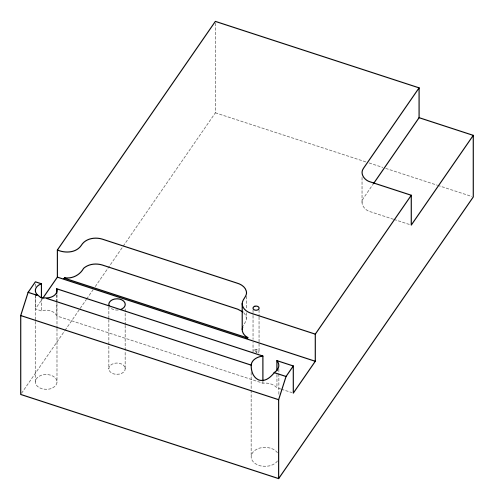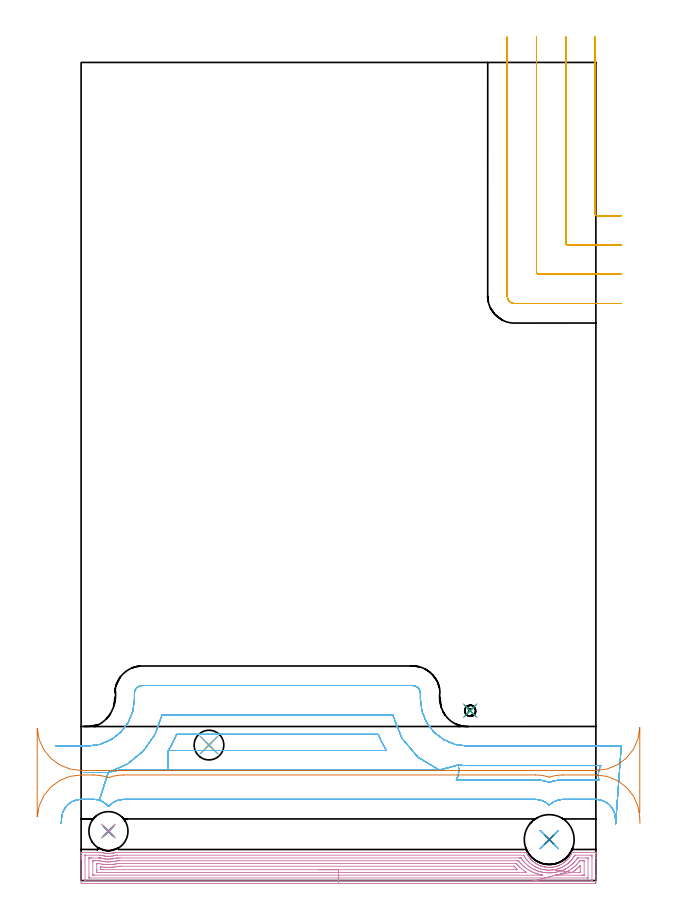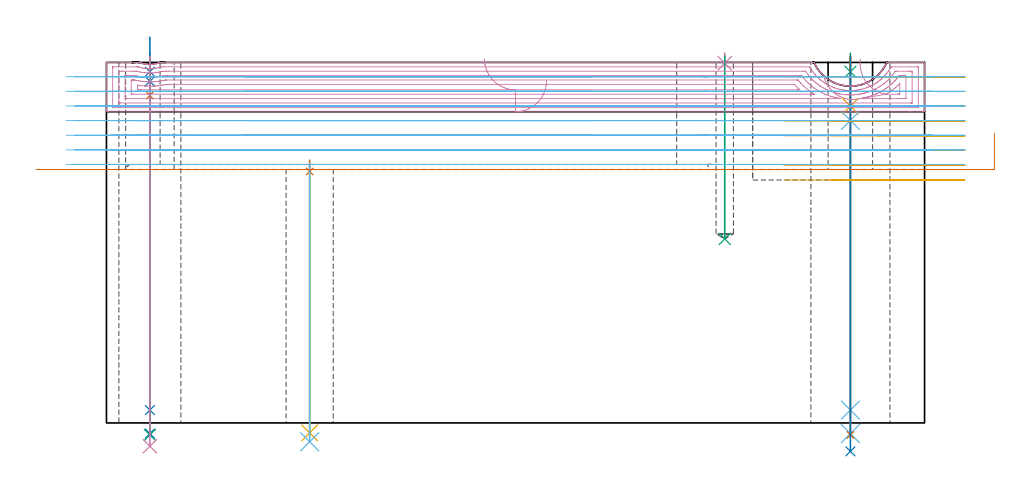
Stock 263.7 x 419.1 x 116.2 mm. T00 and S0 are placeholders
(PLAN: 19 operations, 14 tool changes, 51.5 min)
(1 SPOT_DRILL | STEP1HOLE | NXT0321_9005460120000 | 0.04 min | 3804 mm3)
(2 SPOT_DRILL_1 | STEP1HOLE_1 | NXT0321_9005460120000 | 0.05 min | 183 mm3)
(3 SPOT_DRILL_2 | STEP1HOLE_2 | NXT0321_9005460120000 | 0.05 min | 182 mm3)
(4 SPOT_DRILL_3 | STEP1POCKET | NXT0321_9005460120000 | 0.03 min | 1 mm3)
(5 DRILL_THROUGH_HOLE_INTO_CENTER | STEP1HOLE | NXT0301_065 | 0.36 min | 5669 mm3)
(6 DRILL_TO_ENLARGE_THROUGH_HOLE | STEP1HOLE | UGT0301_282 | 0.37 min | 11563 mm3)
(7 DRILL_BLIND_HOLE_INTO_CENTER | STEP1HOLE_1 | NXT0301_042 | 0.05 min | 299 mm3)
(8 GUN_DRILL_THROUGH_HOLE | STEP1HOLE_1 | UGT0307_005 | 0.6 min | 5834 mm3)
(9 DRILL_TO_ENLARGE_THROUGH_HOLE_1 | STEP1HOLE_1 | NXT0301_101 | 0.49 min | 9059 mm3)
(10 DRILL_TO_ENLARGE_THROUGH_HOLE_2 | STEP1HOLE_1 | UGT0301_007 | 0.5 min | 21077 mm3)
(11 DRILL_BLIND_HOLE_INTO_CENTER_1 | STEP1HOLE_2 | NXT0301_065 | 0.07 min | 762 mm3)
(12 GUN_DRILL_THROUGH_HOLE_1 | STEP1HOLE_2 | UGT0307_005 | 0.56 min | 5576 mm3)
(13 DRILL_TO_ENLARGE_THROUGH_HOLE_3 | STEP1HOLE_2 | NXT0301_101 | 0.49 min | 8857 mm3)
(14 DRILL_TO_ENLARGE_THROUGH_HOLE_4 | STEP1HOLE_2 | UGT0301_386 | 0.51 min | 43900 mm3)
(15 DRILL_BLIND_HOLE_INTO_CENTER_2 | STEP1POCKET | UGT0301_451 | 0.24 min | 1352 mm3)
(16 AREA_MILL | FG_CHAMFER_SURFACE | UGT0205_001 | 12.8 min | 32933 mm3)
(17 MILL_CORNER_NOTCH_RECTANGULAR | CORNER_NOTCH_RECTANGULAR | UGT0201_094 | Follow Part, ap 5, ae 75% | 10.5 min | 278775 mm3)
(18 MILL_OPEN_POCKET | POCKET_OPEN | UGT0201_094 | Follow Part, ap 5, ae 75% | 22.19 min | 572342 mm3)
(19 MILL_RECTANGULAR_SLOT | SLOT_RECTANGULAR | UGT0201_009 | Follow Part, ap 11.25, ae 75% | 1.62 min | 19605 mm3)
(TOOL NXT0321_9005460120000 | NC Spot Drill, 142deg, 12mm, Carbide, Uncoated | D12 PA142 FL30 Z2)
(TOOL NXT0301_065 | Carbide Drill 9.4mm [860.1-0940-075A1-MM 2214] | D9.4 PA140 FL98 Z2)
(TOOL UGT0301_282 | Twist Drill 15.2 mm | D15.2 PA118 FL120 Z2)
(TOOL NXT0301_042 | Carbide Drill 7.1mm [860.1-0710-057A1-MM 2214] | D7.1 PA140 FL85 Z2)
(TOOL UGT0307_005 | Gun Drill 8.3 mm | D8.3 PA130 FL24 Z1)
(TOOL NXT0301_101 | Carbide Drill 13mm [860.1-1300-104A1-MM 2214] | D13 PA140 FL123 Z2)
(TOOL UGT0301_007 | Twist Drill 20 mm | D20 PA118 FL140 Z2)
(TOOL UGT0301_386 | Twist Drill 25.5 mm | D25.5 PA118 FL165 Z2)
(TOOL UGT0301_451 | Carbide Drill 5.6 mm | D5.6 PA118 FL57 Z2)
(TOOL UGT0205_001 | Chamfer Mill 20 x 3 x 45 deg. | D20 FL50 Z2)
(TOOL UGT0201_094 | End mill 20 mm | D20 FL38 Z4)
(TOOL UGT0201_009 | End Mill 45 mm | D45 FL63 Z6)
(OP 1 SPOT_DRILL)
G17 G21 G94 G90
T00 M6
G54
G17 G0 G90 X65.5 Y69.4 S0 M3
G43 Z126.2 H0
G94 G81 G98 Z81.046 F250. R84.7
G80
M5
M2
(OP 2 SPOT_DRILL_1)
G17 G21 G94 G90
T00 M6
G54
G17 G0 G90 X14. Y25.3 S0 M3
G43 Z126.2 H0
G94 G81 G98 Z113.2 F250. R119.2
G80
M5
M2
(OP 3 SPOT_DRILL_2)
G17 G21 G94 G90
T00 M6
G54
G17 G0 G90 X239.8 Y21. S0 M3
G43 Z126.2 H0
G94 G81 G98 Z113.2 F250. R119.2
G80
M5
M2
(OP 4 SPOT_DRILL_3)
G17 G21 G94 G90
T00 M6
G54
G17 G0 G90 X199.3 Y87. S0 M3
G43 Z126.2 H0
G94 G81 G98 Z115.959 F250. R119.2
G80
M5
M2
(OP 5 DRILL_THROUGH_HOLE_INTO_CENTER)
G17 G21 G94 G90
T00 M6
G54
G17 G0 G90 X65.5 Y69.4 S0 M3
G43 Z126.2 H1
G94 G73 G98 Z-3.211 F250. Q8.491 R83.7
G80
M5
M2
(OP 6 DRILL_TO_ENLARGE_THROUGH_HOLE)
G17 G21 G94 G90
T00 M6
G54
G17 G0 G90 X65.5 Y69.4 S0 M3
G43 Z126.2 H0
G94 G73 G98 Z-6.067 F250. Q14.628 R83.7
G80
M5
M2
(OP 7 DRILL_BLIND_HOLE_INTO_CENTER)
G17 G21 G94 G90
T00 M6
G54
G17 G0 G90 X14. Y25.3 S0 M3
G43 Z126.2 H1
G94 G81 G98 Z105.55 F250. R118.2
G80
M5
M2
(OP 8 GUN_DRILL_THROUGH_HOLE)
G17 G21 G94 G90
T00 M6
G54
G17 G0 G90 X14. Y25.3 M8
G43 Z126.2 H0
Z124.338
S716 M3
G94 G1 Z110.115 F125. M26
G4 X.084
Z4.15 F250.
G4 X.084
Z-3.435 F125.
G4 X.084
M5
M9
G0 Z124.338
Z126.2
M2
(OP 9 DRILL_TO_ENLARGE_THROUGH_HOLE_1)
G17 G21 G94 G90
T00 M6
G54
G17 G0 G90 X14. Y25.3 S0 M3
G43 Z126.2 H1
G94 G73 G98 Z-3.866 F250. Q12.007 R118.2
G80
M5
M2
(OP 10 DRILL_TO_ENLARGE_THROUGH_HOLE_2)
G17 G21 G94 G90
T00 M6
G54
G17 G0 G90 X14. Y25.3 S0 M3
G43 Z126.2 H0
G94 G73 G98 Z-7.509 F250. Q17.673 R118.2
G80
M5
M2
(OP 11 DRILL_BLIND_HOLE_INTO_CENTER_1)
G17 G21 G94 G90
T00 M6
G54
G17 G0 G90 X239.8 Y21. S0 M3
G43 Z126.2 H1
G94 G81 G98 Z102.1 F250. R118.2
G80
M5
M2
(OP 12 GUN_DRILL_THROUGH_HOLE_1)
G17 G21 G94 G90
T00 M6
G54
G17 G0 G90 X239.8 Y21. M8
G43 Z126.2 H0
Z113.491
S716 M3
G94 G1 Z97.525 F125. M26
G4 X.084
Z4.15 F250.
G4 X.084
Z-3.435 F125.
G4 X.084
M5
M9
G0 Z113.491
Z126.2
M2
(OP 13 DRILL_TO_ENLARGE_THROUGH_HOLE_3)
G17 G21 G94 G90
T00 M6
G54
G17 G0 G90 X239.8 Y21. S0 M3
G43 Z126.2 H1
G94 G73 G98 Z-3.866 F250. Q12.007 R118.2
G80
M5
M2
(OP 14 DRILL_TO_ENLARGE_THROUGH_HOLE_4)
G17 G21 G94 G90
T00 M6
G54
G17 G0 G90 X239.8 Y21. S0 M3
G43 Z126.2 H0
G94 G73 G98 Z-9.161 F250. Q25.072 R118.2
G80
M5
M2
(OP 15 DRILL_BLIND_HOLE_INTO_CENTER_2)
G17 G21 G94 G90
T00 M6
G54
G17 G0 G90 X199.3 Y87. S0 M3
G43 Z126.2 H0
G94 G81 G98 Z59.3 F250. R118.2
G80
M5
M2
(OP 16 AREA_MILL)
G17 G21 G94 G90
T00 M6
G54
G17 G0 G90 X141.85 Y-1.5 S1061 M3
G43 Z126.2 H0
Z110.3
G94 G1 X141.812 Z109.428 F250.
X141.698 Z108.563
X141.509 Z107.712
X141.247 Z106.88
X140.913 Z106.074
X140.51 Z105.3
X140.042 Z104.564
X139.51 Z103.872
X138.921 Z103.229
X138.278 Z102.64
X137.586 Z102.108
X136.85 Z101.64
X136.076 Z101.237
X135.27 Z100.903
X134.438 Z100.641
X133.587 Z100.452
X132.722 Z100.338
X131.85 Z100.3
X0.61
X0.174 Y-1.496 Z100.302
X0.01 Y-1.492 Z100.306
X0. Y-1.324 Z100.473
Y10.697 Z112.492
Y11.3 Z113.094
Y11.858 Z113.655
Y12.181 Z113.977
Y12.74 Z114.536
Y13.063 Z114.858
Y13.71 Z115.509
Y14.066 Z115.865
X0.006 Y14.395 Z116.186
X0.008 Y14.398 Z116.188
X0.163 Y14.4 Z116.2
X10.469 Y14.397 Z116.196
X10.572 Y14.391 Z116.185
X10.623 Y14.384 Z116.178
X10.625
X11.047 Y14.257 Z116.054
X11.099 Y14.241 Z116.04
X11.106 Y14.239 Z116.038
X11.324 Y14.178 Z115.969
X11.407 Y14.152 Z115.945
X11.853 Y14.043 Z115.839
X12.021 Y14.009 Z115.806
X12.216 Y13.972 Z115.766
X12.3 Y13.954 Z115.751
X12.36 Y13.945 Z115.742
X12.566 Y13.913 Z115.712
X12.663 Y13.9 Z115.696
X12.745 Y13.887 Z115.684
X12.994 Y13.863 Z115.658
X13.109 Y13.852 Z115.645
X13.192 Y13.843 Z115.638
X13.805 Y13.803 Z115.602
X14.084 Y13.804
X14.307 Y13.811 Z115.603
X14.371 Y13.815 Z115.605
X14.531 Y13.821 Z115.614
X14.701 Y13.834 Z115.629
X14.895 Y13.85 Z115.644
X14.976 Y13.856 Z115.652
X15.341 Y13.9 Z115.697
X15.418 Y13.909 Z115.707
X15.423 Z115.708
X15.634 Y13.945 Z115.742
X15.788 Y13.972 Z115.766
X15.868 Y13.984 Z115.78
X15.979 Y14.008 Z115.805
X16.316 Y14.081 Z115.876
X16.68 Y14.177 Z115.97
X16.761 Y14.197 Z115.992
X16.903 Y14.238 Z116.038
X16.962 Y14.258 Z116.054
X17.199 Y14.331 Z116.125
X17.353 Y14.381 Z116.174
X17.42 Y14.396 Z116.188
X17.573 Y14.4 Z116.2
X227.378
X228.112 Y14.402 Z116.197
X228.114 Y14.4 Z116.195
X228.122 Y14.386 Z116.181
X228.204 Y14.204 Z116.003
X228.271 Y14.068 Z115.868
X228.333 Y13.945 Z115.741
X228.368 Y13.873 Z115.671
X228.477 Y13.652 Z115.452
X228.716 Y13.211 Z115.011
X228.972 Y12.776 Z114.574
X229.069 Y12.622 Z114.42
X229.096 Y12.579 Z114.377
X229.572 Y11.898 Z113.697
X229.69 Y11.74 Z113.539
X229.775 Y11.628 Z113.427
X229.988 Y11.363 Z113.162
X230.105 Y11.228 Z113.028
X230.285 Y11.021 Z112.82
X230.354 Y10.946 Z112.745
X230.437 Y10.859 Z112.654
X230.578 Y10.704 Z112.503
X230.881 Y10.394 Z112.192
X231.143 Y10.144 Z111.942
X231.247 Y10.051 Z111.85
X231.454 Y9.868 Z111.667
X231.773 Y9.6 Z111.399
X232.201 Y9.267 Z111.064
X232.237 Y9.242 Z111.038
X232.431 Y9.099 Z110.899
X232.665 Y8.938 Z110.736
X232.735 Y8.893 Z110.691
X233.104 Y8.658 Z110.456
X233.181 Y8.611 Z110.409
X233.548 Y8.389 Z110.188
X233.731 Y8.293 Z110.093
X234.001 Y8.152 Z109.949
X234.449 Y7.931 Z109.731
X234.894 Y7.739 Z109.535
X235.341 Y7.559 Z109.355
X235.413 Y7.533 Z109.327
X235.464 Y7.513 Z109.309
X235.563 Y7.479 Z109.277
X235.714 Y7.428 Z109.227
X235.848 Y7.383 Z109.181
X236.234 Y7.264 Z109.063
X236.679 Y7.144 Z108.944
X237.126 Y7.04 Z108.839
X237.199 Y7.026 Z108.824
X237.571 Y6.953 Z108.752
X237.984 Y6.887 Z108.686
X238.018 Y6.882 Z108.68
X238.092 Y6.874 Z108.67
X238.464 Y6.827 Z108.625
X238.91 Y6.786 Z108.586
X239.356 Y6.762 Z108.561
X239.802 Y6.753 Z108.552
X239.888 Y6.756 Z108.553
X240.248 Y6.762 Z108.562
X240.359 Y6.768 Z108.568
X240.694 Y6.788 Z108.584
X240.77 Y6.796 Z108.589
X240.863 Y6.804 Z108.598
X241.141 Y6.827 Z108.626
X241.586 Y6.882 Z108.682
X242.033 Y6.954 Z108.752
X242.479 Y7.044 Z108.837
X242.556 Y7.062 Z108.855
X242.635 Y7.079 Z108.875
X242.778 Y7.111 Z108.911
X242.926 Y7.146 Z108.945
X243.371 Y7.27 Z109.066
X244.029 Y7.479 Z109.276
X244.135 Y7.512 Z109.311
X244.212 Y7.54 Z109.339
X244.263 Y7.56 Z109.358
X244.341 Y7.591 Z109.389
X244.711 Y7.739 Z109.539
X244.788 Y7.773 Z109.573
X245.155 Y7.935 Z109.732
X245.604 Y8.153 Z109.953
X245.781 Y8.247 Z110.046
X246.052 Y8.39 Z110.188
X246.94 Y8.947 Z110.744
X247.396 Y9.267 Z111.065
X247.832 Y9.605 Z111.405
X247.934 Y9.694 Z111.494
X248.09 Y9.83 Z111.625
X248.21 Y9.932 Z111.731
X248.331 Y10.037 Z111.836
X248.431 Y10.124 Z111.92
X248.455 Y10.144 Z111.941
X248.508 Y10.194 Z111.993
X248.676 Y10.354 Z112.153
X248.724 Y10.4 Z112.197
X248.74 Y10.418 Z112.214
X248.805 Y10.485 Z112.284
X249.005 Y10.696 Z112.496
X249.311 Y11.021 Z112.82
X249.362 Y11.078 Z112.877
X249.554 Y11.3 Z113.096
X249.616 Y11.37 Z113.168
X250.023 Y11.898 Z113.697
X250.508 Y12.586 Z114.383
X250.628 Y12.775 Z114.575
X250.884 Y13.211 Z115.011
X250.959 Y13.35 Z115.15
X251.123 Y13.652 Z115.452
X251.4 Y14.213 Z116.013
X251.484 Y14.396 Z116.196
X251.488
X252.376 Y14.4 Z116.2
X263.536
X263.692 Y14.397 Z116.188
X263.694 Y14.395 Z116.186
X263.7 Y14.066 Z115.865
Y13.71 Z115.509
Y13.063 Z114.858
Y11.858 Z113.655
Y11.3 Z113.094
Y2.622 Z104.419
Y-1.045 Z100.753
X263.698 Y-1.326 Z100.471
X263.69 Y-1.492 Z100.306
X263.523 Y-1.499 Z100.299
X263.09 Y-1.5 Z100.3
X258.989
X131.85
Y-0.086 Z101.714
X2.09 Y-0.085 Z101.715
X2.039 Y-0.084 Z101.716
X2.016 Y-0.082 Z101.718
X2.011 Y-0.08 Z101.72
X2.009 Y-0.062 Z101.738
X2.001 Y0.329 Z102.129
Y12.571 Z114.371
X2.009 Y12.962 Z114.762
X2.011 Y12.98 Z114.78
X2.016 Y12.981 Z114.781
X2.04 Y12.984 Z114.784
X2.09 Y12.985 Z114.785
X2.192
X9.62 Y12.982 Z114.782
X10.025 Y12.977 Z114.777
X10.125 Y12.975 Z114.775
X10.23 Y12.957 Z114.757
X10.431 Y12.903 Z114.703
X10.652 Y12.845 Z114.645
X11.324 Y12.684 Z114.484
X11.803 Y12.59 Z114.39
X12.216 Y12.524 Z114.324
X12.378 Y12.501 Z114.301
X12.524 Y12.485 Z114.285
X13.109 Y12.433 Z114.233
X13.347 Y12.416 Z114.216
X13.663 Y12.399 Z114.199
X14.002 Y12.396 Z114.196
X14.66 Y12.413 Z114.213
X14.895 Y12.427 Z114.227
X15.024 Y12.436 Z114.236
X15.167 Y12.45 Z114.25
X15.788 Y12.525 Z114.325
X16.255 Y12.601 Z114.401
X16.68 Y12.686 Z114.486
X16.992 Y12.755 Z114.555
X17.573 Y12.905 Z114.705
X17.857 Y12.979 Z114.779
X18.544 Y12.986 Z114.786
X226.564
X226.636 Y12.984 Z114.784
X226.671 Y12.982 Z114.782
X226.683 Y12.98 Z114.78
X226.699 Y12.962 Z114.762
X226.748 Y12.887 Z114.687
X226.762 Y12.863 Z114.663
X226.85 Y12.703 Z114.503
X227.167 Y12.181 Z113.981
X227.378 Y11.853 Z113.653
X227.77 Y11.3 Z113.1
X228.271 Y10.651 Z112.451
X228.473 Y10.418 Z112.218
X229.164 Y9.665 Z111.465
X229.228 Y9.6 Z111.4
X229.295 Y9.536 Z111.336
X229.692 Y9.172 Z110.972
X230.057 Y8.853 Z110.653
X230.298 Y8.654 Z110.454
X230.95 Y8.158 Z109.958
X231.518 Y7.773 Z109.573
X231.842 Y7.568 Z109.368
X232.376 Y7.245 Z109.045
X232.735 Y7.055 Z108.855
X232.801 Y7.022 Z108.822
X233.07 Y6.891 Z108.691
X233.628 Y6.636 Z108.436
X234.086 Y6.439 Z108.239
X234.521 Y6.27 Z108.07
X234.633 Y6.231 Z108.031
X235.3 Y6.009 Z107.809
X235.413 Y5.975 Z107.775
X235.463 Y5.96 Z107.76
X236.306 Y5.749 Z107.549
X236.646 Y5.673 Z107.473
X237.199 Y5.569 Z107.369
X237.726 Y5.489 Z107.289
X238.092 Y5.443 Z107.243
X238.724 Y5.385 Z107.185
X238.985 Y5.371 Z107.171
X239.654 Y5.348 Z107.148
X239.877 Y5.347 Z107.147
X240.529 Y5.366 Z107.166
X240.77 Y5.379 Z107.179
X241.359 Y5.428 Z107.228
X241.663 Y5.463 Z107.263
X242.054 Y5.514 Z107.314
X242.556 Y5.596 Z107.396
X242.905 Y5.664 Z107.464
X243.449 Y5.785 Z107.585
X244.285 Y6.009 Z107.809
X244.341 Y6.026 Z107.826
X244.999 Y6.241 Z108.041
X245.099 Y6.276 Z108.076
X245.234 Y6.328 Z108.128
X245.637 Y6.493 Z108.293
X246.127 Y6.7 Z108.5
X246.259 Y6.76 Z108.56
X246.53 Y6.891 Z108.691
X247.02 Y7.144 Z108.944
X247.427 Y7.37 Z109.17
X247.912 Y7.666 Z109.466
X247.978 Y7.708 Z109.508
X248.079 Y7.773 Z109.573
X248.51 Y8.065 Z109.865
X248.805 Y8.271 Z110.071
X249.025 Y8.437 Z110.237
X249.301 Y8.654 Z110.454
X249.517 Y8.833 Z110.633
X249.698 Y8.987 Z110.787
X249.99 Y9.248 Z111.048
X250.298 Y9.536 Z111.336
X250.445 Y9.681 Z111.481
X250.591 Y9.831 Z111.631
X250.874 Y10.138 Z111.938
X251.127 Y10.418 Z112.218
X251.291 Y10.608 Z112.408
X251.484 Y10.841 Z112.641
X251.683 Y11.103 Z112.903
X251.829 Y11.3 Z113.1
X252.055 Y11.617 Z113.417
X252.376 Y12.077 Z113.877
X252.417 Y12.141 Z113.941
X252.442 Y12.181 Z113.981
X252.539 Y12.342 Z114.142
X252.774 Y12.74 Z114.54
X252.852 Y12.871 Z114.671
X252.927 Y12.979 Z114.779
X253.011 Y12.981 Z114.781
X253.19 Y12.985 Z114.785
X261.304
X261.384 Y12.984 Z114.784
X261.673 Y12.979 Z114.779
X261.69 Y12.885 Z114.685
X261.697 Y12.675 Z114.475
X261.699 Y12.181 Z113.981
X261.7 Y11.79 Z113.59
X261.699 Y0.329 Z102.129
X261.692 Y-0.062 Z101.738
X261.689 Y-0.08 Z101.72
X261.684 Y-0.082 Z101.718
X261.661 Y-0.084 Z101.716
X261.61 Y-0.085 Z101.715
X261.508 Y-0.086 Z101.714
X131.85
Y1.328 Z103.128
X4.456 Y1.329 Z103.129
X4.181 Y1.331 Z103.131
X4.044 Y1.334 Z103.134
X4.018 Y1.335 Z103.135
X4.01 Y1.363 Z103.163
X4.003 Y1.425 Z103.225
X4.001 Y1.6 Z103.4
X4. Y1.779 Z103.579
X4.001 Y11.3 Z113.1
X4.003 Y11.475 Z113.275
X4.01 Y11.537 Z113.337
X4.018 Y11.564 Z113.364
X4.045 Y11.565 Z113.365
X4.181 Y11.567 Z113.367
X4.801 Y11.57 Z113.37
X5.074
X8.645 Y11.568 Z113.368
X9.266
X9.538 Y11.566 Z113.366
X9.693 Y11.563 Z113.363
X9.769 Y11.56 Z113.36
X9.862 Y11.538 Z113.338
X10.297 Y11.431 Z113.231
X10.431 Y11.4 Z113.2
X10.872 Y11.3 Z113.1
X11.324 Y11.217 Z113.017
X12.025 Y11.111 Z112.911
X12.216 Y11.088 Z112.888
X12.454 Y11.065 Z112.865
X13.109 Y11.014 Z112.814
X13.683 Y10.985 Z112.785
X14.002 Y10.982 Z112.782
X14.317 Y10.989 Z112.789
X14.895 Y11.009 Z112.809
X15.168 Y11.029 Z112.829
X15.788 Y11.092 Z112.892
X15.976 Y11.114 Z112.914
X16.68 Y11.215 Z113.015
X16.753 Y11.228 Z113.028
X17.129 Y11.3 Z113.1
X17.493 Y11.379 Z113.179
X17.573 Y11.397 Z113.197
X18.209 Y11.553 Z113.353
X18.466 Y11.564 Z113.364
X19.085 Y11.57 Z113.37
X19.359 Y11.571 Z113.371
X19.976
X224.425
X224.7
X225.322 Y11.567 Z113.367
X225.344 Y11.565 Z113.365
X225.366 Y11.538 Z113.338
X225.415 Y11.475 Z113.275
X225.532 Y11.3 Z113.1
X225.593 Y11.21 Z113.01
X226.172 Y10.418 Z112.218
X226.486 Y10.012 Z111.812
X226.9 Y9.536 Z111.336
X227.378 Y9.02 Z110.82
X227.737 Y8.654 Z110.454
X228.271 Y8.167 Z109.967
X228.733 Y7.773 Z109.573
X229.164 Y7.437 Z109.237
X229.479 Y7.2 Z109.
X229.919 Y6.891 Z108.691
X230.057 Y6.798 Z108.598
X230.336 Y6.615 Z108.415
X230.95 Y6.252 Z108.052
X231.386 Y6.009 Z107.809
X231.842 Y5.776 Z107.576
X232.304 Y5.553 Z107.353
X232.735 Y5.366 Z107.166
X233.306 Y5.127 Z106.927
X233.628 Y5.005 Z106.805
X233.823 Y4.935 Z106.735
X234.521 Y4.714 Z106.514
X235.106 Y4.55 Z106.35
X235.413 Y4.472 Z106.272
X235.799 Y4.38 Z106.18
X236.279 Y4.272 Z106.072
X236.306 Y4.267 Z106.067
X236.419 Y4.246 Z106.046
X237.199 Y4.12 Z105.92
X237.348 Y4.099 Z105.899
X238.092 Y4.017 Z105.817
X238.347 Y3.994 Z105.794
X238.985 Y3.955 Z105.755
X239.29 Y3.944 Z105.744
X239.877 Y3.932 Z105.732
X240.187 Y3.94 Z105.74
X240.77 Y3.96 Z105.76
X241.042 Y3.978 Z105.778
X241.663 Y4.03 Z105.83
X241.859 Y4.052 Z105.852
X242.556 Y4.141 Z105.941
X242.648 Y4.155 Z105.955
X243.19 Y4.246 Z106.046
X243.406 Y4.288 Z106.088
X243.449 Y4.297 Z106.097
X244.129 Y4.456 Z106.256
X244.341 Y4.512 Z106.312
X244.827 Y4.648 Z106.448
X245.234 Y4.767 Z106.567
X245.51 Y4.855 Z106.655
X246.127 Y5.06 Z106.86
X246.177 Y5.078 Z106.878
X246.305 Y5.127 Z106.927
X246.807 Y5.338 Z107.138
X247.02 Y5.43 Z107.23
X247.422 Y5.612 Z107.412
X247.912 Y5.85 Z107.65
X248.019 Y5.904 Z107.704
X248.218 Y6.009 Z107.809
X248.805 Y6.344 Z108.144
X249.145 Y6.556 Z108.356
X249.677 Y6.891 Z108.691
X250.211 Y7.266 Z109.066
X250.591 Y7.55 Z109.35
X250.717 Y7.649 Z109.449
X250.869 Y7.773 Z109.573
X251.199 Y8.053 Z109.853
X251.484 Y8.299 Z110.099
X251.67 Y8.47 Z110.27
X251.863 Y8.654 Z110.454
X252.118 Y8.91 Z110.71
X252.376 Y9.175 Z110.975
X252.551 Y9.364 Z111.164
X252.706 Y9.536 Z111.336
X252.966 Y9.835 Z111.635
X253.269 Y10.202 Z112.002
X253.364 Y10.324 Z112.124
X253.434 Y10.418 Z112.218
X253.737 Y10.838 Z112.638
X254.066 Y11.3 Z113.1
X254.162 Y11.436 Z113.236
X254.248 Y11.552 Z113.352
X254.318 Y11.565 Z113.365
X254.471 Y11.567 Z113.367
X254.78 Y11.571 Z113.371
X258.626 Y11.572 Z113.372
X259.244 Y11.571 Z113.371
X259.519 Y11.57 Z113.37
X259.61 Y11.568 Z113.368
X259.675 Y11.565 Z113.365
X259.69 Y11.478 Z113.278
X259.695 Y11.3 Z113.1
X259.699 Y11.121 Z112.921
Y1.6 Z103.4
X259.697 Y1.425 Z103.225
X259.69 Y1.363 Z103.163
X259.683 Y1.335 Z103.135
X259.656 Y1.334 Z103.134
X259.519 Y1.331 Z103.131
X259.244 Y1.329 Z103.129
X131.85 Y1.328 Z103.128
Y2.743 Z104.543
X6.86
X6.595 Y2.744 Z104.544
X6.123 Y2.748 Z104.548
X6.016 Y2.75 Z104.55
X6.01 Y2.935 Z104.735
X6. Y3.331 Z105.131
X6.001 Y9.961 Z111.761
X6.003 Y10.067 Z111.867
X6.006 Y10.119 Z111.919
X6.009 Y10.142 Z111.942
X6.026 Y10.148 Z111.948
X6.237 Y10.151 Z111.951
X6.86 Y10.154 Z111.954
X7.126 Y10.155 Z111.955
X8.645 Y10.153 Z111.953
X9.266 Y10.149 Z111.949
X9.403 Y10.147 Z111.947
X9.538 Y10.117 Z111.917
X9.931 Y10.029 Z111.829
X10.431 Y9.924 Z111.724
X10.759 Y9.86 Z111.66
X11.324 Y9.771 Z111.571
X11.683 Y9.717 Z111.517
X12.08 Y9.671 Z111.471
X12.216 Y9.658 Z111.458
X12.33 Y9.649 Z111.449
X13.109 Y9.596 Z111.396
X13.54 Y9.574 Z111.374
X13.976 Y9.561 Z111.361
X14.002 Y9.562 Z111.362
X14.844 Y9.586 Z111.386
X14.895 Y9.589 Z111.389
X15.673 Y9.649 Z111.449
X15.788 Y9.661 Z111.461
X16.471 Y9.742 Z111.542
X16.68 Y9.772 Z111.572
X17.245 Y9.861 Z111.661
X17.573 Y9.925 Z111.725
X17.984 Y10.012 Z111.812
X18.466 Y10.118 Z111.918
X18.601 Y10.148 Z111.948
X18.736 Y10.151 Z111.951
X19.359 Y10.156 Z111.956
X19.623 Y10.157 Z111.957
X223.179
X223.807 Y10.153 Z111.953
X224.078 Y10.15 Z111.95
X224.132 Y10.103 Z111.903
X224.186 Y10.044 Z111.844
X224.57 Y9.536 Z111.336
X224.7 Y9.37 Z111.17
X225.326 Y8.654 Z110.454
X225.593 Y8.365 Z110.165
X226.173 Y7.773 Z109.573
X226.486 Y7.487 Z109.287
X227.169 Y6.891 Z108.691
X227.378 Y6.723 Z108.523
X228.141 Y6.138 Z107.938
X228.271 Y6.048 Z107.848
X228.33 Y6.009 Z107.809
X229.164 Y5.471 Z107.271
X229.736 Y5.127 Z106.927
X230.057 Y4.948 Z106.748
X230.455 Y4.734 Z106.534
X230.95 Y4.497 Z106.297
X231.49 Y4.246 Z106.046
X231.842 Y4.093 Z105.893
X232.11 Y3.982 Z105.782
X232.735 Y3.741 Z105.541
X233.512 Y3.478 Z105.278
X233.628 Y3.442 Z105.242
X233.89 Y3.364 Z105.164
X234.521 Y3.195 Z104.995
X234.754 Y3.134 Z104.934
X235.073 Y3.06 Z104.86
X235.413 Y2.985 Z104.785
X235.902 Y2.882 Z104.682
X236.005 Y2.863 Z104.663
X236.306 Y2.808 Z104.608
X236.373 Y2.794 Z104.594
X236.559 Y2.749 Z104.549
X236.41 Y2.745 Z104.545
X236.306 Y2.744 Z104.544
X236.042 Y2.743 Z104.543
X235.858
X131.85
Y4.157 Z105.957
X8.555
X8.375 Y4.159 Z105.959
X8.024 Y4.164 Z105.964
X8.01 Y4.246 Z106.046
X8.004 Y4.494 Z106.294
X8.001 Y5.127 Z106.927
X8. Y5.765 Z107.565
Y8.41 Z110.21
X8.001 Y8.654 Z110.454
X8.002 Y8.697 Z110.497
X8.006 Y8.719 Z110.519
X8.008 Y8.727 Z110.527
X8.037 Y8.733 Z110.533
X8.384 Y8.738 Z110.538
X8.558 Y8.74 Z110.54
X8.645
X8.732 Y8.739 Z110.539
X8.905 Y8.736 Z110.536
X9.02 Y8.733 Z110.533
X9.133 Y8.717 Z110.517
X9.567 Y8.626 Z110.426
X10.431 Y8.463 Z110.263
X11.034 Y8.369 Z110.169
X11.324 Y8.326 Z110.126
X11.697 Y8.286 Z110.086
X12.216 Y8.24 Z110.04
X12.672 Y8.204 Z110.004
X13.109 Y8.178 Z109.978
X13.611 Y8.158 Z109.958
X14.002 Y8.153 Z109.953
X14.498 Y8.164 Z109.964
X14.895 Y8.177 Z109.977
X15.35 Y8.205 Z110.005
X15.788 Y8.238 Z110.038
X16.172 Y8.275 Z110.075
X16.68 Y8.334 Z110.134
X16.967 Y8.371 Z110.171
X17.573 Y8.462 Z110.262
X17.739 Y8.49 Z110.29
X18.466 Y8.631 Z110.431
X18.486 Y8.635 Z110.435
X18.581 Y8.654 Z110.454
X19.001 Y8.736 Z110.536
X19.179 Y8.741 Z110.541
X19.269 Y8.742 Z110.542
X222.022 Y8.743 Z110.543
X222.826 Y8.741 Z110.541
X222.868 Y8.739 Z110.539
X222.887 Y8.736 Z110.536
X222.914 Y8.715 Z110.515
X222.969 Y8.654 Z110.454
X223.281 Y8.293 Z110.093
X223.742 Y7.773 Z109.573
X223.773 Y7.739 Z109.539
X223.807 Y7.702 Z109.502
X224.607 Y6.891 Z108.691
X224.7 Y6.802 Z108.602
X225.598 Y6.004 Z107.804
X226.486 Y5.326 Z107.126
X226.755 Y5.127 Z106.927
X227.378 Y4.713 Z106.513
X228.226 Y4.165 Z105.965
X228.2 Y4.162 Z105.962
X228.098 Y4.159 Z105.959
X227.738 Y4.157 Z105.957
X227.558
X131.85
Y5.571 Z107.371
X11.324 Y5.572 Z107.372
X10.872 Y5.574 Z107.374
X10.431 Y5.578 Z107.378
X10.01 Y5.59 Z107.39
X10.005 Y6.009 Z107.809
X10.001 Y6.434 Z108.234
Y6.891 Z108.691
X10.003 Y7.033 Z108.833
X10.006 Y7.056 Z108.856
X10.008 Y7.063 Z108.863
X10.032 Y7.062 Z108.862
X10.163 Y7.047 Z108.847
X10.291 Y7.03 Z108.83
X11.324 Y6.889 Z108.689
X12.216 Y6.813 Z108.613
X12.302 Y6.806 Z108.606
X13.109 Y6.759 Z108.559
X13.248 Y6.753 Z108.553
X14.002 Y6.739 Z108.539
X14.155
X14.895 Y6.758 Z108.558
X15.024 Y6.764 Z108.564
X15.788 Y6.811 Z108.611
X15.863 Y6.817 Z108.617
X16.657 Y6.891 Z108.691
X16.678 Y6.893 Z108.693
X17.466 Y6.997 Z108.797
X17.573 Y7.013 Z108.813
X18.234 Y7.12 Z108.92
X18.466 Y7.162 Z108.962
X18.987 Y7.258 Z109.058
X19.359 Y7.322 Z109.122
X19.811 Y7.326 Z109.126
X20.251 Y7.328 Z109.128
X20.701 Y7.329 Z109.129
X221.579 Y7.328 Z109.128
X221.689 Y7.327 Z109.127
X221.743 Y7.324 Z109.124
X221.766 Y7.322 Z109.122
X222.175 Y6.891 Z108.691
X222.914 Y6.13 Z107.93
X223.037 Y6.009 Z107.809
X223.173 Y5.878 Z107.678
X223.486 Y5.578 Z107.378
X223.354 Y5.575 Z107.375
X222.914 Y5.572 Z107.372
X222.465 Y5.571 Z107.371
X131.85
X130.978 Z107.409
X130.114 Z107.523
X129.262 Z107.712
X128.43 Z107.974
X127.624 Z108.308
X126.85 Z108.711
X126.114 Z109.18
X125.422 Z109.711
X124.779 Z110.3
X124.19 Z110.943
X123.659 Z111.635
X123.19 Z112.371
X122.787 Z113.145
X122.453 Z113.951
X122.191 Z114.783
X122.002 Z115.635
X121.888 Z116.5
X121.85 Z117.371
G0 Z126.2
X231.255 Y-0.402
Z111.727
G1 X231.501 Y-0.336 Z110.892
X231.817 Y-0.252 Z110.084
X232.199 Y-0.149 Z109.306
X232.646 Y-0.03 Z108.566
X233.153 Y0.106 Z107.87
X233.717 Y0.257 Z107.221
X234.333 Y0.422 Z106.627
X234.998 Y0.6 Z106.089
X235.704 Y0.789 Z105.614
X236.448 Y0.988 Z105.205
X237.224 Y1.196 Z104.864
X238.026 Y1.411 Z104.594
X238.847 Y1.63 Z104.398
X239.681 Y1.854 Z104.277
X240.523 Y2.079 Z104.231
X241.365 Y2.305 Z104.262
X242.201 Y2.529 Z104.368
X243.026 Y2.749 Z104.549
X243.113 Y2.773 Z104.573
X243.147 Y2.78 Z104.58
X243.392 Y2.825 Z104.625
X243.449 Y2.835 Z104.635
X243.898 Y2.921 Z104.721
X244.068 Y2.955 Z104.755
X244.341 Y3.015 Z104.815
X244.627 Y3.081 Z104.881
X244.877 Y3.143 Z104.943
X245.234 Y3.236 Z105.036
X245.336 Y3.264 Z105.064
X245.693 Y3.364 Z105.164
X246.026 Y3.464 Z105.264
X246.127 Y3.496 Z105.296
X246.693 Y3.687 Z105.487
X247.02 Y3.799 Z105.599
X247.751 Y4.086 Z105.886
X247.912 Y4.154 Z105.954
X247.977 Y4.181 Z105.981
X248.123 Y4.246 Z106.046
X248.586 Y4.462 Z106.262
X248.805 Y4.568 Z106.368
X249.179 Y4.758 Z106.558
X249.698 Y5.031 Z106.831
X249.761 Y5.066 Z106.866
X249.867 Y5.127 Z106.927
X250.591 Y5.574 Z107.374
X250.858 Y5.745 Z107.545
X251.258 Y6.009 Z107.809
X251.484 Y6.167 Z107.967
X251.903 Y6.477 Z108.277
X252.376 Y6.839 Z108.639
X252.406 Y6.862 Z108.662
X252.439 Y6.891 Z108.691
X252.88 Y7.275 Z109.075
X253.269 Y7.617 Z109.417
X253.351 Y7.692 Z109.492
X253.433 Y7.773 Z109.573
X253.792 Y8.138 Z109.938
X254.162 Y8.518 Z110.318
X254.228 Y8.589 Z110.389
X254.286 Y8.654 Z110.454
X254.641 Y9.063 Z110.863
X255.055 Y9.56 Z111.36
X255.428 Y10.05 Z111.85
X255.496 Y10.137 Z111.937
X255.519 Y10.151 Z111.951
X255.555 Y10.153 Z111.953
X255.633 Y10.155 Z111.955
X255.948 Y10.157 Z111.957
X256.211
X256.84
X257.105 Y10.156 Z111.956
X257.577 Y10.152 Z111.952
X257.684 Y10.15 Z111.95
X257.69 Y9.965 Z111.765
X257.7 Y9.569 Z111.369
X257.699 Y2.833 Z104.633
X257.697 Y2.78 Z104.58
X257.693 Y2.755 Z104.555
X257.689 Y2.75 Z104.55
X257.678 Y2.748 Z104.548
X257.468 Y2.744 Z104.544
X256.84 Y2.743 Z104.543
X256.211
X243.449
X243.184 Y2.744 Z104.544
X243.026 Y2.749 Z104.549
X251.381 Y4.172 Z105.972
X251.422 Y4.201 Z106.001
X251.484 Y4.243 Z106.043
X252.376 Y4.812 Z106.612
X252.567 Y4.939 Z106.739
X252.844 Y5.127 Z106.927
X253.09 Y5.304 Z107.104
X253.269 Y5.436 Z107.236
X253.594 Y5.689 Z107.489
X253.999 Y6.009 Z107.809
X254.088 Y6.082 Z107.882
X254.162 Y6.145 Z107.945
X254.56 Y6.498 Z108.298
X255.002 Y6.891 Z108.691
X255.029 Y6.916 Z108.716
X255.055 Y6.941 Z108.741
X255.472 Y7.361 Z109.161
X255.555 Y7.445 Z109.245
X255.676 Y7.565 Z109.365
X255.688 Y7.576 Z109.376
X255.691 Y7.554 Z109.354
X255.697 Y7.486 Z109.286
X255.699 Y7.412 Z109.212
X255.7 Y5.127 Z106.927
X255.698 Y4.492 Z106.292
X255.693 Y4.246 Z106.046
X255.69 Y4.173 Z105.973
X255.414 Y4.163 Z105.963
X255.235 Y4.158 Z105.958
X255.144 Y4.157 Z105.957
X255.055
X251.527 Y4.158 Z105.958
X251.484 Y4.159 Z105.959
X251.437 Y4.164 Z105.964
X251.381 Y4.172 Z105.972
X250.534 Y4.297 Z106.136
X249.704 Y4.42 Z106.374
X248.897 Y4.539 Z106.684
X248.12 Y4.654 Z107.064
X247.379 Y4.764 Z107.511
X246.679 Y4.867 Z108.021
X246.026 Y4.964 Z108.592
X245.425 Y5.053 Z109.217
X244.88 Y5.134 Z109.894
X244.395 Y5.205 Z110.615
X243.974 Y5.268 Z111.377
X243.621 Y5.32 Z112.173
X243.337 Y5.362 Z112.997
X243.126 Y5.393 Z113.843
X242.988 Y5.413 Z114.704
X242.925 Y5.423 Z115.574
X242.938 Y5.421 Z116.446
X243.025 Y5.408 Z117.314
G0 Z126.2
M5
M2
(OP 17 MILL_CORNER_NOTCH_RECTANGULAR)
G17 G21 G94 G90
T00 M6
G54
G17 G0 G90 X263.3 Y432.1 S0 M3
G43 Z126.32 H0
Z111.568
G94 G1 Y429.1 F250.
Y341.594 F500.
G3 X264.294 Y340.6 R1.
G1 X273.7
X276.7 F250.
G0 Z126.32
X248.3 Y432.1
Z111.568
G1 Y429.1
Y326.595 F500.
G3 X249.295 Y325.6 R1.
G1 X273.7
X276.7 F250.
G0 Z126.32
X233.3 Y432.1
Z111.568
G1 Y429.1
Y311.595 F500.
G3 X234.295 Y310.6 R1.
G1 X273.7
X276.7 F250.
G0 Z126.32
X218.3 Y432.1
Z111.568
G1 Y429.1
Y299.4 F500.
G3 X222.1 Y295.6 R3.8
G1 X273.7
X276.7 F250.
G0 Z126.32
X263.3 Y432.1
Z106.815
G1 Y429.1
Y341.594 F500.
G3 X264.294 Y340.6 R1.
G1 X273.7
X276.7 F250.
G0 Z126.32
X248.3 Y432.1
Z106.815
G1 Y429.1
Y326.595 F500.
G3 X249.295 Y325.6 R1.
G1 X273.7
X276.7 F250.
G0 Z126.32
X233.3 Y432.1
Z106.815
G1 Y429.1
Y311.595 F500.
G3 X234.295 Y310.6 R1.
G1 X273.7
X276.7 F250.
G0 Z126.32
X218.3 Y432.1
Z106.815
G1 Y429.1
Y299.4 F500.
G3 X222.1 Y295.6 R3.8
G1 X273.7
X276.7 F250.
G0 Z126.32
X263.3 Y432.1
Z102.063
G1 Y429.1
Y341.594 F500.
G3 X264.294 Y340.6 R1.
G1 X273.7
X276.7 F250.
G0 Z126.32
X248.3 Y432.1
Z102.063
G1 Y429.1
Y326.595 F500.
G3 X249.295 Y325.6 R1.
G1 X273.7
X276.7 F250.
G0 Z126.32
X233.3 Y432.1
Z102.063
G1 Y429.1
Y311.595 F500.
G3 X234.295 Y310.6 R1.
G1 X273.7
X276.7 F250.
G0 Z126.32
X218.3 Y432.1
Z102.063
G1 Y429.1
Y299.4 F500.
G3 X222.1 Y295.6 R3.8
G1 X273.7
X276.7 F250.
G0 Z126.32
X263.3 Y432.1
Z97.31
G1 Y429.1
Y341.594 F500.
G3 X264.294 Y340.6 R1.
G1 X273.7
X276.7 F250.
G0 Z126.32
X248.3 Y432.1
Z97.31
G1 Y429.1
Y326.595 F500.
G3 X249.295 Y325.6 R1.
G1 X273.7
X276.7 F250.
G0 Z126.32
X233.3 Y432.1
Z97.31
G1 Y429.1
Y311.595 F500.
G3 X234.295 Y310.6 R1.
G1 X273.7
X276.7 F250.
G0 Z126.32
X218.3 Y432.1
Z97.31
G1 Y429.1
Y299.4 F500.
G3 X222.1 Y295.6 R3.8
G1 X273.7
X276.7 F250.
G0 Z126.32
X263.3 Y432.1
Z92.558
G1 Y429.1
Y341.594 F500.
G3 X264.294 Y340.6 R1.
G1 X273.7
X276.7 F250.
G0 Z126.32
X248.3 Y432.1
Z92.558
G1 Y429.1
Y326.595 F500.
G3 X249.295 Y325.6 R1.
G1 X273.7
X276.7 F250.
G0 Z126.32
X233.3 Y432.1
Z92.558
G1 Y429.1
Y311.595 F500.
G3 X234.295 Y310.6 R1.
G1 X273.7
X276.7 F250.
G0 Z126.32
X218.3 Y432.1
Z92.558
G1 Y429.1
Y299.4 F500.
G3 X222.1 Y295.6 R3.8
G1 X273.7
X276.7 F250.
G0 Z126.32
X263.3 Y432.1
Z87.805
G1 Y429.1
Y341.594 F500.
G3 X264.294 Y340.6 R1.
G1 X273.7
X276.7 F250.
G0 Z126.32
X248.3 Y432.1
Z87.805
G1 Y429.1
Y326.595 F500.
G3 X249.295 Y325.6 R1.
G1 X273.7
X276.7 F250.
G0 Z126.32
X233.3 Y432.1
Z87.805
G1 Y429.1
Y311.595 F500.
G3 X234.295 Y310.6 R1.
G1 X273.7
X276.7 F250.
G0 Z126.32
X218.3 Y432.1
Z87.805
G1 Y429.1
Y299.4 F500.
G3 X222.1 Y295.6 R3.8
G1 X273.7
X276.7 F250.
G0 Z126.32
X263.3 Y432.1
Z83.053
G1 Y429.1
Y341.594 F500.
G3 X264.294 Y340.6 R1.
G1 X273.7
X276.7 F250.
G0 Z126.32
X248.3 Y432.1
Z83.053
G1 Y429.1
Y326.595 F500.
G3 X249.295 Y325.6 R1.
G1 X273.7
X276.7 F250.
G0 Z126.32
X233.3 Y432.1
Z83.053
G1 Y429.1
Y311.595 F500.
G3 X234.295 Y310.6 R1.
G1 X273.7
X276.7 F250.
G0 Z126.32
X218.3 Y432.1
Z83.053
G1 Y429.1
Y299.4 F500.
G3 X222.1 Y295.6 R3.8
G1 X273.7
X276.7 F250.
G0 Z126.32
X263.3 Y432.1
Z78.3
G1 Y429.1
Y341.594 F500.
G3 X264.294 Y340.6 R1.
G1 X273.7
X276.7 F250.
G0 Z126.32
X248.3 Y432.1
Z78.3
G1 Y429.1
Y326.595 F500.
G3 X249.295 Y325.6 R1.
G1 X273.7
X276.7 F250.
G0 Z126.32
X233.3 Y432.1
Z78.3
G1 Y429.1
Y311.595 F500.
G3 X234.295 Y310.6 R1.
G1 X273.7
X276.7 F250.
G0 Z126.32
X218.3 Y432.1
Z78.3
G1 Y429.1
Y299.4 F500.
G3 X222.1 Y295.6 R3.8
G1 X273.7
X276.7 F250.
G0 Z126.32
M5
M2
(OP 18 MILL_OPEN_POCKET)
G17 G21 G94 G90
T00 M6
G54
G17 G0 G90 X-10.202 Y29.383 S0 M3
G43 Z126.32 H0
Z111.603
G94 G1 X-9.97 Y32.374 F250.
G2 X0. Y41.6 R10. F500.
G1 X6.234
G2 X9.319 Y41.112 R10.
G1 X13.945 Y55.381
X14. Y55.363
G2 X21.766 Y56.6 R25.
G1 X44.644
Y66.6
X156.456
G2 X152.226 Y74.9 R49.
G1 X48.874
G2 X44.644 Y66.6 R49.
G1 Y56.6
X183.541
X193.194 Y59.213
G3 X197.8 Y58.9 R34.
G1 X266.217
G3 X265.198 Y51.544 R10.
X263.7 Y51.6 R20.
G1 X246.885
G3 X239.8 Y50.303 R20.
X232.715 Y51.6 R20.
G1 X192.202
G3 X193.194 Y59.213 R10.
G1 X183.541 Y56.6
G2 X159.629 Y84.9 R39.
G1 X41.471
G2 X13.945 Y55.381 R39.
G1 X1.317 Y55.345
X13.945 Y55.381
X9.319 Y41.112
G2 X14. Y37.9 R10.
X21.766 Y41.6 R10.
G1 X232.715
G2 X239.8 Y38.657 R10.
X246.885 Y41.6 R10.
G1 X263.7
G2 X273.69 Y32.047 R10.
G1 X273.824 Y29.05 F250.
X276.7 Y68.9
X273.7
X197.8 F500.
G2 X173.8 Y92.9 R24.
G1 Y95.9
G3 X169.8 Y99.9 R4.
G1 X31.3
G3 X27.3 Y95.9 R4.
G1 Y92.9
G2 X3.3 Y68.9 R24.
G1 X-10.
X-13. F250.
G0 X-10.202 Y29.383 Z106.886
G1 X-9.97 Y32.374
G2 X0. Y41.6 R10. F500.
G1 X6.234
G2 X9.319 Y41.112 R10.
G1 X13.945 Y55.381
X14. Y55.363
G2 X21.766 Y56.6 R25.
G1 X44.644
Y66.6
X156.456
G2 X152.226 Y74.9 R49.
G1 X48.874
G2 X44.644 Y66.6 R49.
G1 Y56.6
X183.541
X193.194 Y59.213
G3 X197.8 Y58.9 R34.
G1 X266.217
G3 X265.198 Y51.544 R10.
X263.7 Y51.6 R20.
G1 X246.885
G3 X239.8 Y50.303 R20.
X232.715 Y51.6 R20.
G1 X192.202
G3 X193.194 Y59.213 R10.
G1 X183.541 Y56.6
G2 X159.629 Y84.9 R39.
G1 X41.471
G2 X13.945 Y55.381 R39.
G1 X1.317 Y55.345
X13.945 Y55.381
X9.319 Y41.112
G2 X14. Y37.9 R10.
X21.766 Y41.6 R10.
G1 X232.715
G2 X239.8 Y38.657 R10.
X246.885 Y41.6 R10.
G1 X263.7
G2 X273.69 Y32.047 R10.
G1 X273.824 Y29.05 F250.
X276.7 Y68.9
X273.7
X197.8 F500.
G2 X173.8 Y92.9 R24.
G1 Y95.9
G3 X169.8 Y99.9 R4.
G1 X31.3
G3 X27.3 Y95.9 R4.
G1 Y92.9
G2 X3.3 Y68.9 R24.
G1 X-10.
X-13. F250.
G0 X-10.202 Y29.383 Z102.169
G1 X-9.97 Y32.374
G2 X0. Y41.6 R10. F500.
G1 X6.234
G2 X9.319 Y41.112 R10.
G1 X13.945 Y55.381
X14. Y55.363
G2 X21.766 Y56.6 R25.
G1 X44.644
Y66.6
X156.456
G2 X152.226 Y74.9 R49.
G1 X48.874
G2 X44.644 Y66.6 R49.
G1 Y56.6
X183.541
X193.194 Y59.213
G3 X197.8 Y58.9 R34.
G1 X266.217
G3 X265.198 Y51.544 R10.
X263.7 Y51.6 R20.
G1 X246.885
G3 X239.8 Y50.303 R20.
X232.715 Y51.6 R20.
G1 X192.202
G3 X193.194 Y59.213 R10.
G1 X183.541 Y56.6
G2 X159.629 Y84.9 R39.
G1 X41.471
G2 X13.945 Y55.381 R39.
G1 X1.317 Y55.345
X13.945 Y55.381
X9.319 Y41.112
G2 X14. Y37.9 R10.
X21.766 Y41.6 R10.
G1 X232.715
G2 X239.8 Y38.657 R10.
X246.885 Y41.6 R10.
G1 X263.7
G2 X273.69 Y32.047 R10.
G1 X273.824 Y29.05 F250.
X276.7 Y68.9
X273.7
X197.8 F500.
G2 X173.8 Y92.9 R24.
G1 Y95.9
G3 X169.8 Y99.9 R4.
G1 X31.3
G3 X27.3 Y95.9 R4.
G1 Y92.9
G2 X3.3 Y68.9 R24.
G1 X-10.
X-13. F250.
G0 X-10.202 Y29.383 Z97.452
G1 X-9.97 Y32.374
G2 X0. Y41.6 R10. F500.
G1 X6.234
G2 X9.319 Y41.112 R10.
G1 X13.945 Y55.381
X14. Y55.363
G2 X21.766 Y56.6 R25.
G1 X44.644
Y66.6
X156.456
G2 X152.226 Y74.9 R49.
G1 X48.874
G2 X44.644 Y66.6 R49.
G1 Y56.6
X183.541
X193.194 Y59.213
G3 X197.8 Y58.9 R34.
G1 X266.217
G3 X265.198 Y51.544 R10.
X263.7 Y51.6 R20.
G1 X246.885
G3 X239.8 Y50.303 R20.
X232.715 Y51.6 R20.
G1 X192.202
G3 X193.194 Y59.213 R10.
G1 X183.541 Y56.6
G2 X159.629 Y84.9 R39.
G1 X41.471
G2 X13.945 Y55.381 R39.
G1 X1.317 Y55.345
X13.945 Y55.381
X9.319 Y41.112
G2 X14. Y37.9 R10.
X21.766 Y41.6 R10.
G1 X232.715
G2 X239.8 Y38.657 R10.
X246.885 Y41.6 R10.
G1 X263.7
G2 X273.69 Y32.047 R10.
G1 X273.824 Y29.05 F250.
X276.7 Y68.9
X273.7
X197.8 F500.
G2 X173.8 Y92.9 R24.
G1 Y95.9
G3 X169.8 Y99.9 R4.
G1 X31.3
G3 X27.3 Y95.9 R4.
G1 Y92.9
G2 X3.3 Y68.9 R24.
G1 X-10.
X-13. F250.
G0 X-10.202 Y29.383 Z92.734
G1 X-9.97 Y32.374
G2 X0. Y41.6 R10. F500.
G1 X6.234
G2 X9.319 Y41.112 R10.
G1 X13.945 Y55.381
X14. Y55.363
G2 X21.766 Y56.6 R25.
G1 X44.644
Y66.6
X156.456
G2 X152.226 Y74.9 R49.
G1 X48.874
G2 X44.644 Y66.6 R49.
G1 Y56.6
X183.541
X193.194 Y59.213
G3 X197.8 Y58.9 R34.
G1 X266.217
G3 X265.198 Y51.544 R10.
X263.7 Y51.6 R20.
G1 X246.885
G3 X239.8 Y50.303 R20.
X232.715 Y51.6 R20.
G1 X192.202
G3 X193.194 Y59.213 R10.
G1 X183.541 Y56.6
G2 X159.629 Y84.9 R39.
G1 X41.471
G2 X13.945 Y55.381 R39.
G1 X1.317 Y55.345
X13.945 Y55.381
X9.319 Y41.112
G2 X14. Y37.9 R10.
X21.766 Y41.6 R10.
G1 X232.715
G2 X239.8 Y38.657 R10.
X246.885 Y41.6 R10.
G1 X263.7
G2 X273.69 Y32.047 R10.
G1 X273.824 Y29.05 F250.
X276.7 Y68.9
X273.7
X197.8 F500.
G2 X173.8 Y92.9 R24.
G1 Y95.9
G3 X169.8 Y99.9 R4.
G1 X31.3
G3 X27.3 Y95.9 R4.
G1 Y92.9
G2 X3.3 Y68.9 R24.
G1 X-10.
X-13. F250.
G0 X-10.202 Y29.383 Z88.017
G1 X-9.97 Y32.374
G2 X0. Y41.6 R10. F500.
G1 X6.234
G2 X9.319 Y41.112 R10.
G1 X13.945 Y55.381
X14. Y55.363
G2 X21.766 Y56.6 R25.
G1 X44.644
Y66.6
X156.456
G2 X152.226 Y74.9 R49.
G1 X48.874
G2 X44.644 Y66.6 R49.
G1 Y56.6
X183.541
X193.194 Y59.213
G3 X197.8 Y58.9 R34.
G1 X266.217
G3 X265.198 Y51.544 R10.
X263.7 Y51.6 R20.
G1 X246.885
G3 X239.8 Y50.303 R20.
X232.715 Y51.6 R20.
G1 X192.202
G3 X193.194 Y59.213 R10.
G1 X183.541 Y56.6
G2 X159.629 Y84.9 R39.
G1 X41.471
G2 X13.945 Y55.381 R39.
G1 X1.317 Y55.345
X13.945 Y55.381
X9.319 Y41.112
G2 X14. Y37.9 R10.
X21.766 Y41.6 R10.
G1 X232.715
G2 X239.8 Y38.657 R10.
X246.885 Y41.6 R10.
G1 X263.7
G2 X273.69 Y32.047 R10.
G1 X273.824 Y29.05 F250.
X276.7 Y68.9
X273.7
X197.8 F500.
G2 X173.8 Y92.9 R24.
G1 Y95.9
G3 X169.8 Y99.9 R4.
G1 X31.3
G3 X27.3 Y95.9 R4.
G1 Y92.9
G2 X3.3 Y68.9 R24.
G1 X-10.
X-13. F250.
G0 X-10.202 Y29.383 Z83.3
G1 X-9.97 Y32.374
G2 X0. Y41.6 R10. F500.
G1 X6.234
G2 X9.319 Y41.112 R10.
G1 X13.945 Y55.381
X14. Y55.363
G2 X21.766 Y56.6 R25.
G1 X44.644
Y66.6
X156.456
G2 X152.226 Y74.9 R49.
G1 X48.874
G2 X44.644 Y66.6 R49.
G1 Y56.6
X183.541
X193.194 Y59.213
G3 X197.8 Y58.9 R34.
G1 X266.217
G3 X265.198 Y51.544 R10.
X263.7 Y51.6 R20.
G1 X246.885
G3 X239.8 Y50.303 R20.
X232.715 Y51.6 R20.
G1 X192.202
G3 X193.194 Y59.213 R10.
G1 X183.541 Y56.6
G2 X159.629 Y84.9 R39.
G1 X41.471
G2 X13.945 Y55.381 R39.
G1 X1.317 Y55.345
X13.945 Y55.381
X9.319 Y41.112
G2 X14. Y37.9 R10.
X21.766 Y41.6 R10.
G1 X232.715
G2 X239.8 Y38.657 R10.
X246.885 Y41.6 R10.
G1 X263.7
G2 X273.69 Y32.047 R10.
G1 X273.824 Y29.05 F250.
X276.7 Y68.9
X273.7
X197.8 F500.
G2 X173.8 Y92.9 R24.
G1 Y95.9
G3 X169.8 Y99.9 R4.
G1 X31.3
G3 X27.3 Y95.9 R4.
G1 Y92.9
G2 X3.3 Y68.9 R24.
G1 X-10.
X-13. F250.
G0 Z126.32
M5
M2
(OP 19 MILL_RECTANGULAR_SLOT)
G17 G21 G94 G90
T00 M6
G54
G17 G0 G90 X286.2 Y34.742 S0 M3
G43 Z126.32 H0
Z93.355
G94 G1 Y78.229 Z81.703 F250.
X286.19 Z81.7
G2 X263.7 Y56.4 R22.5 F500.
G1 X0.
G2 X-22.47 Y77.739 R22.5
G1 X-22.5
Y32.762
X-22.47
G2 X0. Y54.1 R22.5
G1 X6.234
G2 X14. Y52.717 R22.5
X21.766 Y54.1 R22.5
G1 X232.715
G2 X239.8 Y52.955 R22.5
X246.885 Y54.1 R22.5
G1 X263.7
G2 X286.19 Y32.271 R22.5
G1 X286.279 Y29.272 F250.
G0 Z126.32
M5
M2
